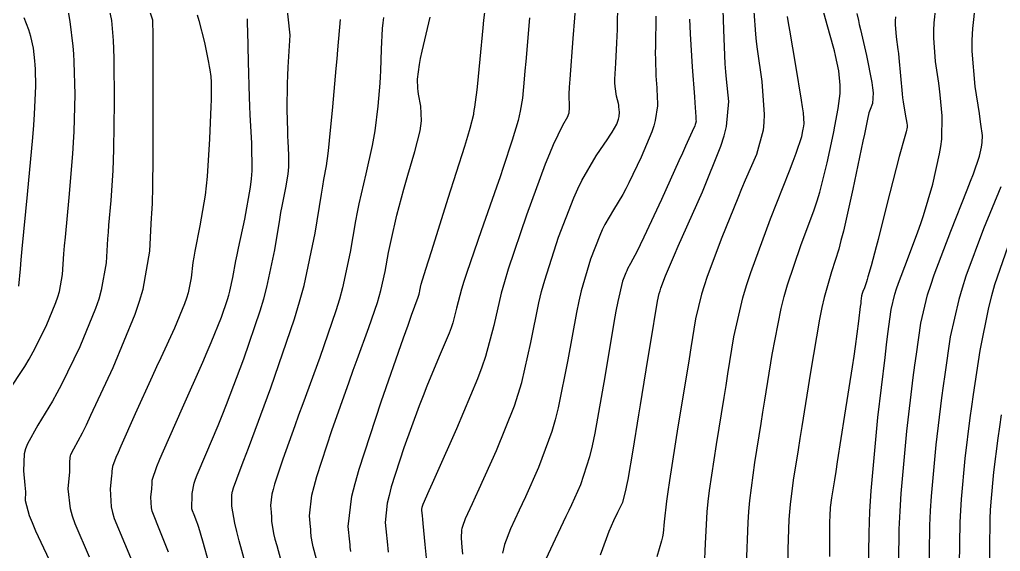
# Model space of a CAD drawing. Header units: metres. Extents: x 837475 to 838479, y 1189012 to 1191015.
# Drawn here: x 837882.5 to 837973.4, y 1189416.1 to 1189465.3 of the extents above; entities that cross this region are included whole.
import ezdxf

# ---------------------------------------------------------------- set-up
doc = ezdxf.new("R2010")
doc.units = ezdxf.units.M
doc.header["$LTSCALE"] = 0.3
doc.layers.add('COTAS 10', color=1, linetype='Continuous')
doc.layers.add('COTAS INT', color=252, linetype='Continuous')

msp = doc.modelspace()

# ---------------------------------------------------------------- linework, layer by layer
at = {"layer": 'COTAS 10'}
for points, elevation in [([(837881.393, 1189430.822), (837882.963, 1189433.227), (837883.358, 1189433.892), (837883.734, 1189434.556), (837884.949, 1189436.949), (837885.849, 1189439.136), (837886.027, 1189439.67), (837886.174, 1189440.173), (837886.449, 1189441.732), (837886.59, 1189443.65), (837886.653, 1189444.379), (837886.726, 1189445.195), (837887.074, 1189448.86), (837887.409, 1189452.897), (837887.474, 1189453.947), (837887.526, 1189454.969), (837887.612, 1189458.415), (837887.548, 1189461.434), (837887.505, 1189462.185), (837887.452, 1189462.9), (837887.167, 1189465.178), (837886.881, 1189466.819)], 1800), ([(837900.053, 1189414.934), (837899.461, 1189417.02), (837899.081, 1189418.3), (837898.99, 1189418.581), (837898.906, 1189418.829), (837898.657, 1189419.461), (837898.496, 1189419.85), (837898.468, 1189419.946), (837898.447, 1189420.037), (837898.429, 1189420.322), (837898.453, 1189420.65), (837898.457, 1189420.767), (837898.461, 1189420.896), (837898.468, 1189421.458), (837898.662, 1189422.4), (837898.785, 1189422.768), (837898.937, 1189423.183), (837899.733, 1189425.069), (837900.876, 1189427.761), (837901.247, 1189428.683), (837901.641, 1189429.683), (837903.259, 1189433.933), (837904.779, 1189438.372), (837905.111, 1189439.49), (837905.405, 1189440.561), (837906.143, 1189444.028), (837906.594, 1189446.827), (837906.705, 1189447.475), (837906.812, 1189448.069), (837907.15, 1189449.759), (837907.377, 1189451.037), (837907.414, 1189451.371), (837907.438, 1189451.697), (837907.432, 1189452.803), (837907.36, 1189454.088), (837907.343, 1189454.526), (837907.327, 1189455.001), (837907.282, 1189457.013), (837907.305, 1189459.435), (837907.331, 1189460.168), (837907.367, 1189460.928), (837907.569, 1189463.895), (837907.185, 1189467.317)], 1810), ([(837936.33, 1189415.775), (837936.867, 1189417.265), (837937.003, 1189417.621), (837937.135, 1189417.952), (837937.571, 1189418.941), (837937.94, 1189419.709), (837938.031, 1189419.9), (837938.116, 1189420.082), (837938.382, 1189420.66), (837938.671, 1189421.711), (837938.77, 1189422.19), (837938.878, 1189422.751), (837939.34, 1189425.458), (837939.869, 1189428.748), (837940.02, 1189429.677), (837940.173, 1189430.613), (837940.74, 1189434.058), (837941.223, 1189436.982), (837941.323, 1189437.59), (837941.409, 1189438.11), (837941.596, 1189439.26), (837941.767, 1189439.972), (837941.843, 1189440.215), (837941.931, 1189440.479), (837942.352, 1189441.601), (837943.182, 1189443.559), (837943.529, 1189444.351), (837943.926, 1189445.25), (837945.779, 1189449.4), (837947.483, 1189453.636), (837947.785, 1189454.59), (837948.014, 1189455.45), (837948.228, 1189457.766), (837947.995, 1189459.817), (837947.942, 1189460.51), (837947.893, 1189461.257), (837947.759, 1189464.408), (837947.677, 1189467.234)], 1830), ([(837963.66, 1189465.597), (837963.644, 1189465.23), (837963.641, 1189464.88), (837963.73, 1189463.753), (837963.893, 1189462.578), (837963.936, 1189462.197), (837963.977, 1189461.793), (837964.121, 1189460.133), (837964.274, 1189458.484), (837964.323, 1189458.087), (837964.374, 1189457.715), (837964.58, 1189456.586), (837964.728, 1189455.75), (837964.743, 1189455.563), (837964.747, 1189455.394), (837964.664, 1189454.946), (837964.336, 1189453.881), (837964.184, 1189453.324), (837964.006, 1189452.653), (837963.144, 1189449.285), (837962.248, 1189445.75), (837962.049, 1189444.974), (837961.871, 1189444.285), (837961.406, 1189442.531), (837961.112, 1189441.503), (837961.042, 1189441.273), (837960.977, 1189441.066), (837960.782, 1189440.512), (837960.645, 1189440.152), (837960.616, 1189440.066), (837960.591, 1189439.987), (837960.534, 1189439.753), (837960.471, 1189439.275), (837960.443, 1189439.042), (837960.409, 1189438.765), (837960.247, 1189437.403), (837959.932, 1189435.066), (837959.801, 1189434.175), (837959.652, 1189433.178), (837958.956, 1189428.694), (837958.273, 1189424.373), (837958.131, 1189423.478), (837958.009, 1189422.714), (837957.74, 1189421.044), (837957.629, 1189420.166), (837957.607, 1189419.901), (837957.589, 1189419.628), (837957.555, 1189418.562), (837957.561, 1189416.507), (837957.568, 1189415.61)], 1840), ([(837929.736, 1189465.52), (837929.395, 1189461.457), (837929.321, 1189460.594), (837929.256, 1189459.843), (837929.097, 1189458.075), (837928.89, 1189456.85), (837928.795, 1189456.441), (837928.684, 1189456.003), (837928.146, 1189454.169), (837927.312, 1189451.649), (837927.015, 1189450.778), (837926.688, 1189449.832), (837925.267, 1189445.789), (837923.938, 1189441.931), (837923.669, 1189441.101), (837923.444, 1189440.375), (837922.989, 1189438.616), (837922.638, 1189437.272), (837922.478, 1189436.808), (837922.29, 1189436.305), (837921.384, 1189434.154), (837920.221, 1189431.391), (837919.871, 1189430.5), (837919.509, 1189429.556), (837918.101, 1189425.694), (837916.931, 1189422.064), (837916.719, 1189421.267), (837916.556, 1189420.56), (837916.372, 1189418.754), (837916.497, 1189417.592), (837916.528, 1189417.29), (837916.557, 1189416.997), (837916.653, 1189416.012)], 1820), ([(837973.506, 1189398.182), (837973.363, 1189399.683), (837973.231, 1189401.154), (837972.844, 1189406.219), (837972.584, 1189410.716), (837972.532, 1189411.829), (837972.489, 1189412.884), (837972.406, 1189416.219), (837972.448, 1189419.124), (837972.483, 1189419.908), (837972.528, 1189420.683), (837972.776, 1189423.412), (837973.19, 1189426.57), (837973.339, 1189427.617), (837973.505, 1189428.739)], 1850)]:
    msp.add_lwpolyline(points, dxfattribs=dict(at, elevation=elevation))
at = {"layer": 'COTAS INT'}
for points, elevation in [([(837963.938, 1189412.003), (837964.025, 1189418.146), (837964.099, 1189419.805), (837964.194, 1189421.445), (837964.719, 1189427.216), (837965.321, 1189432.188), (837965.466, 1189433.324), (837965.602, 1189434.356), (837966.012, 1189437.216), (837966.651, 1189439.853), (837966.931, 1189440.745), (837967.255, 1189441.706), (837968.799, 1189445.763), (837970.324, 1189449.571), (837970.636, 1189450.375), (837970.901, 1189451.072), (837971.463, 1189452.687), (837971.656, 1189453.534), (837971.689, 1189453.746), (837971.713, 1189453.949), (837971.727, 1189454.601), (837971.595, 1189455.657), (837971.527, 1189456.114), (837971.446, 1189456.642), (837971.041, 1189459.147), (837970.781, 1189462.431), (837970.79, 1189463.451), (837970.836, 1189464.519), (837971.297, 1189468.777)], 1844), ([(837934.061, 1189467.458), (837933.752, 1189463.608), (837933.468, 1189459.838), (837933.424, 1189459.081), (837933.395, 1189458.449), (837933.417, 1189457.201), (837933.395, 1189456.683), (837933.339, 1189456.511), (837933.262, 1189456.325), (837932.803, 1189455.551), (837931.926, 1189453.753), (837931.586, 1189452.923), (837931.203, 1189451.949), (837929.468, 1189447.228), (837927.778, 1189442.22), (837927.424, 1189441.063), (837927.118, 1189440.007), (837926.426, 1189437.025), (837925.67, 1189434.137), (837925.326, 1189433.14), (837924.922, 1189432.057), (837922.975, 1189427.435), (837921.08, 1189423.208), (837920.709, 1189422.374), (837920.404, 1189421.687), (837919.859, 1189420.422), (837919.773, 1189420.153), (837919.757, 1189420.094), (837919.745, 1189420.041), (837919.731, 1189419.908), (837919.783, 1189419.367), (837919.811, 1189419.058), (837919.847, 1189418.68), (837920.027, 1189416.738), (837920.33, 1189413.95)], 1822), ([(837961.115, 1189410.597), (837961.217, 1189417.82), (837961.304, 1189419.77), (837961.416, 1189421.699), (837962.033, 1189428.484), (837962.699, 1189434.061), (837962.842, 1189435.227), (837962.968, 1189436.229), (837963.273, 1189438.484), (837963.621, 1189439.92), (837963.773, 1189440.405), (837963.95, 1189440.929), (837964.79, 1189443.137), (837965.756, 1189445.701), (837966.012, 1189446.448), (837966.262, 1189447.212), (837967.124, 1189450.105), (837967.762, 1189452.898), (837967.871, 1189453.598), (837967.951, 1189454.267), (837967.995, 1189456.419), (837967.812, 1189458.374), (837967.749, 1189458.918), (837967.68, 1189459.465), (837967.385, 1189461.45), (837967.211, 1189463.655), (837967.217, 1189464.341), (837967.248, 1189465.058), (837967.557, 1189467.917)], 1842), ([(837923.556, 1189415.839), (837923.529, 1189416.16), (837923.506, 1189416.457), (837923.445, 1189417.33), (837923.476, 1189418.041), (837923.511, 1189418.235), (837923.557, 1189418.429), (837923.818, 1189419.122), (837924.461, 1189420.508), (837924.749, 1189421.139), (837925.084, 1189421.877), (837926.689, 1189425.434), (837928.34, 1189429.556), (837928.704, 1189430.65), (837929.028, 1189431.724), (837929.862, 1189435.434), (837930.603, 1189439.106), (837930.869, 1189440.156), (837931.161, 1189441.222), (837932.435, 1189445.192), (837933.848, 1189448.821), (837934.228, 1189449.672), (837934.604, 1189450.455), (837935.92, 1189452.727), (837936.995, 1189454.293), (837937.219, 1189454.632), (837937.41, 1189454.93), (837937.834, 1189455.665), (837938.003, 1189456.12), (837938.034, 1189456.242), (837938.058, 1189456.363), (837938.089, 1189456.782), (837938.038, 1189457.255), (837938.011, 1189457.408), (837937.978, 1189457.572), (837937.813, 1189458.245), (837937.677, 1189459.163), (837937.663, 1189459.482), (837937.66, 1189459.828), (837937.732, 1189461.31), (837937.849, 1189463.2), (837937.873, 1189463.803), (837937.895, 1189464.44), (837937.944, 1189467.032)], 1824), ([(837949.861, 1189414.821), (837949.998, 1189418.747), (837950.073, 1189419.788), (837950.163, 1189420.809), (837950.622, 1189424.33), (837951.211, 1189427.927), (837951.384, 1189428.995), (837951.561, 1189430.095), (837952.235, 1189434.33), (837953.07, 1189438.58), (837953.349, 1189439.69), (837953.648, 1189440.77), (837954.899, 1189444.428), (837956.118, 1189447.711), (837956.397, 1189448.554), (837956.649, 1189449.368), (837957.35, 1189452.073), (837957.829, 1189454.377), (837957.943, 1189454.94), (837958.049, 1189455.469), (837958.361, 1189457.105), (837958.526, 1189458.505), (837958.538, 1189458.885), (837958.535, 1189459.262), (837958.405, 1189460.595), (837958.113, 1189462.014), (837958.009, 1189462.444), (837957.895, 1189462.892), (837957.399, 1189464.643), (837956.883, 1189466.542)], 1836), ([(837890.733, 1189466.43), (837890.998, 1189465.248), (837891.155, 1189463.395), (837891.184, 1189462.627), (837891.207, 1189461.749), (837891.237, 1189457.661), (837891.185, 1189453.343), (837891.156, 1189452.321), (837891.12, 1189451.373), (837890.936, 1189448.578), (837890.73, 1189446.292), (837890.68, 1189445.666), (837890.634, 1189445.043), (837890.493, 1189442.817), (837890.045, 1189440.282), (837889.806, 1189439.463), (837889.516, 1189438.595), (837888.052, 1189435.036), (837886.367, 1189431.559), (837885.937, 1189430.741), (837885.523, 1189429.986), (837884.164, 1189427.782), (837883.195, 1189426.042), (837883.028, 1189425.579), (837882.905, 1189425.125), (837882.824, 1189423.553), (837882.976, 1189422.208), (837882.998, 1189421.897), (837883.013, 1189421.613), (837882.995, 1189420.807), (837883.369, 1189419.419), (837883.63, 1189418.767), (837883.959, 1189418), (837885.715, 1189414.263)], 1802), ([(837888.95, 1189415.562), (837887.614, 1189418.646), (837887.373, 1189419.361), (837887.188, 1189420.017), (837886.989, 1189421.883), (837887.111, 1189423.157), (837887.13, 1189423.438), (837887.141, 1189423.688), (837887.125, 1189424.335), (837887.149, 1189424.796), (837887.185, 1189424.93), (837887.234, 1189425.065), (837887.518, 1189425.576), (837888.3, 1189427.053), (837888.662, 1189427.799), (837889.088, 1189428.69), (837891.155, 1189433.124), (837893.183, 1189438.053), (837893.584, 1189439.257), (837893.916, 1189440.39), (837894.536, 1189443.903), (837894.678, 1189446.436), (837894.708, 1189446.953), (837894.735, 1189447.389), (837894.798, 1189448.296), (837894.831, 1189449.85), (837894.838, 1189450.694), (837894.845, 1189451.717), (837894.862, 1189456.906), (837894.865, 1189462.063), (837894.863, 1189463.066), (837894.858, 1189463.885), (837894.83, 1189465.306), (837894.587, 1189466.024)], 1804), ([(837890.733, 1189466.43), (837890.998, 1189465.248), (837891.155, 1189463.395), (837891.184, 1189462.627), (837891.207, 1189461.749), (837891.237, 1189457.661), (837891.185, 1189453.343), (837891.156, 1189452.321), (837891.12, 1189451.373), (837890.936, 1189448.578), (837890.73, 1189446.292), (837890.68, 1189445.666), (837890.634, 1189445.043), (837890.493, 1189442.817)], 1802), ([(837898.922, 1189465.774), (837899.095, 1189465.272), (837899.625, 1189463.211), (837899.991, 1189461.359), (837900.061, 1189460.989), (837900.118, 1189460.68), (837900.209, 1189460.081), (837900.217, 1189459.856), (837900.221, 1189459.785), (837900.225, 1189459.709), (837900.247, 1189459.399), (837900.239, 1189458.411), (837900.225, 1189457.907), (837900.206, 1189457.303), (837900.093, 1189454.29), (837899.865, 1189450.826), (837899.773, 1189449.937), (837899.668, 1189449.079), (837899.185, 1189446.235), (837898.718, 1189443.889), (837898.624, 1189443.346), (837898.545, 1189442.847), (837898.385, 1189441.429), (837898.108, 1189440.034), (837897.955, 1189439.55), (837897.768, 1189439.024), (837896.82, 1189436.773), (837895.557, 1189434.017), (837895.173, 1189433.174), (837894.773, 1189432.295), (837893.203, 1189428.832), (837891.862, 1189425.836), (837891.606, 1189425.252), (837891.4, 1189424.774), (837891.073, 1189423.935), (837891.04, 1189423.532), (837891.02, 1189423.328), (837890.994, 1189423.085), (837890.861, 1189421.876), (837890.963, 1189420.213), (837891.086, 1189419.684), (837891.25, 1189419.126), (837892.186, 1189416.862), (837893.452, 1189413.833)], 1806), ([(837910.25, 1189414.441), (837909.775, 1189416.166), (837909.685, 1189416.521), (837909.612, 1189416.823), (837909.498, 1189417.468), (837909.475, 1189417.94), (837909.459, 1189418.133), (837909.439, 1189418.352), (837909.335, 1189419.367), (837909.576, 1189421.304), (837909.774, 1189422.105), (837910.029, 1189423.02), (837911.425, 1189427.282), (837913.027, 1189431.795), (837913.412, 1189432.869), (837913.772, 1189433.867), (837914.86, 1189436.839), (837915.65, 1189439.138), (837915.821, 1189439.712), (837915.973, 1189440.259), (837916.349, 1189442.01), (837916.667, 1189443.766), (837916.781, 1189444.317), (837916.907, 1189444.896), (837917.458, 1189447.219), (837918.094, 1189449.648), (837918.273, 1189450.293), (837918.453, 1189450.926), (837919.116, 1189453.115), (837919.608, 1189455.045), (837919.68, 1189455.516), (837919.724, 1189455.958), (837919.655, 1189457.326), (837919.456, 1189458.432), (837919.419, 1189458.71), (837919.39, 1189458.975), (837919.351, 1189459.829), (837919.539, 1189461.18), (837919.654, 1189461.758), (837919.796, 1189462.424), (837920.533, 1189465.567)], 1816), ([(837913.17, 1189416.063), (837913.133, 1189416.467), (837913.11, 1189416.693), (837913.081, 1189416.969), (837912.928, 1189418.381), (837913.28, 1189421.209), (837913.569, 1189422.378), (837913.942, 1189423.714), (837915.979, 1189429.935), (837918.075, 1189435.872), (837918.484, 1189437.029), (837918.818, 1189437.976), (837919.409, 1189439.636), (837919.5, 1189439.901), (837919.519, 1189439.967), (837919.537, 1189440.03), (837919.58, 1189440.231), (837919.617, 1189440.433), (837919.63, 1189440.497), (837919.644, 1189440.563), (837919.708, 1189440.831), (837920.136, 1189442.227), (837920.381, 1189443.006), (837920.681, 1189443.955), (837922.218, 1189448.796), (837923.736, 1189453.609), (837924.023, 1189454.54), (837924.252, 1189455.296), (837924.598, 1189456.577), (837924.592, 1189456.767), (837924.599, 1189456.837), (837924.609, 1189456.913), (837924.678, 1189457.25), (837924.811, 1189458.163), (837924.862, 1189458.602), (837924.92, 1189459.123), (837925.18, 1189461.677), (837925.456, 1189464.57), (837925.524, 1189465.304), (837925.588, 1189466.008)], 1818), ([(837941.464, 1189465.675), (837941.41, 1189462.883), (837941.407, 1189462.252), (837941.41, 1189461.683), (837941.462, 1189460.139), (837941.538, 1189459.017), (837941.556, 1189458.713), (837941.572, 1189458.413), (837941.618, 1189457.354), (837941.406, 1189455.992), (837941.259, 1189455.501), (837941.075, 1189454.96), (837940.091, 1189452.594), (837938.947, 1189450.213), (837938.661, 1189449.662), (837938.389, 1189449.159), (837937.52, 1189447.736), (837936.72, 1189446.355), (837936.492, 1189445.879), (837936.261, 1189445.362), (837935.402, 1189443.156), (837934.545, 1189440.224), (837934.315, 1189439.25), (837934.089, 1189438.205), (837933.298, 1189433.842), (837932.414, 1189429.375), (837932.129, 1189428.264), (837931.826, 1189427.207), (837930.587, 1189423.842), (837929.361, 1189421.142), (837929.068, 1189420.503), (837928.794, 1189419.911), (837927.968, 1189418.168), (837927.424, 1189416.722), (837927.328, 1189416.317), (837927.255, 1189415.911)], 1826), ([(837950.545, 1189466.097), (837950.688, 1189464.009), (837950.759, 1189463.327), (837950.845, 1189462.6), (837951.269, 1189459.602), (837951.507, 1189456.565), (837951.476, 1189455.814), (837951.402, 1189455.102), (837950.783, 1189452.857), (837949.747, 1189450.466), (837949.41, 1189449.662), (837949.052, 1189448.796), (837947.579, 1189445.158), (837946.224, 1189441.544), (837945.94, 1189440.694), (837945.695, 1189439.909), (837945.142, 1189437.617), (837944.712, 1189434.948), (837944.544, 1189433.926), (837944.356, 1189432.78), (837943.504, 1189427.617), (837942.707, 1189422.64), (837942.554, 1189421.611), (837942.431, 1189420.734), (837942.232, 1189418.828), (837942.123, 1189417.773), (837942.058, 1189417.433), (837941.977, 1189417.071), (837941.557, 1189415.591)], 1832), ([(837945.971, 1189414.643), (837946.046, 1189416.824), (837946.215, 1189419.74), (837946.314, 1189420.699), (837946.435, 1189421.724), (837947.063, 1189425.974), (837947.784, 1189430.353), (837947.964, 1189431.461), (837948.136, 1189432.522), (837948.689, 1189435.974), (837949.511, 1189439.565), (837949.853, 1189440.714), (837950.245, 1189441.93), (837952.074, 1189446.882), (837953.83, 1189451.331), (837954.175, 1189452.231), (837954.46, 1189452.987), (837954.982, 1189454.515), (837955.094, 1189455.054), (837955.121, 1189455.185), (837955.145, 1189455.309), (837955.219, 1189455.691), (837955.136, 1189456.723), (837955.062, 1189457.257), (837954.967, 1189457.897), (837954.439, 1189461.105), (837953.88, 1189464.368), (837953.765, 1189465.044), (837953.667, 1189465.622)], 1834), ([(837960.091, 1189465.9), (837960.23, 1189465.257), (837960.316, 1189464.88), (837960.422, 1189464.415), (837960.976, 1189462.017), (837961.479, 1189459.532), (837961.553, 1189459.013), (837961.599, 1189458.567), (837961.531, 1189457.569), (837961.307, 1189457.029), (837961.254, 1189456.872), (837961.206, 1189456.712), (837961.065, 1189456.109), (837960.789, 1189454.736), (837960.655, 1189454.091), (837960.497, 1189453.332), (837959.717, 1189449.631), (837958.839, 1189445.75), (837958.618, 1189444.877), (837958.407, 1189444.09), (837957.725, 1189441.975), (837957.051, 1189439.61), (837956.845, 1189438.665), (837956.63, 1189437.596), (837955.781, 1189432.687), (837954.985, 1189427.669), (837954.804, 1189426.53), (837954.638, 1189425.501), (837954.181, 1189422.687), (837953.896, 1189420.427), (837953.839, 1189419.746), (837953.792, 1189419.041), (837953.705, 1189416.296), (837953.691, 1189413.448)], 1838), ([(837882.406, 1189440.646), (837882.546, 1189442.256), (837882.625, 1189443.093), (837882.721, 1189444.099), (837883.212, 1189449.142), (837883.698, 1189454.42), (837883.791, 1189455.574), (837883.866, 1189456.594), (837883.987, 1189459.17), (837883.954, 1189460.751), (837883.931, 1189461.145), (837883.903, 1189461.519), (837883.754, 1189462.712), (837883.512, 1189463.791), (837883.424, 1189464.093), (837883.328, 1189464.397), (837882.909, 1189465.508)], 1798), ([(837896.271, 1189416.009), (837895.422, 1189418.161), (837894.873, 1189419.488), (837894.777, 1189419.815), (837894.705, 1189420.125), (837894.645, 1189421.099), (837894.723, 1189421.868), (837894.738, 1189422.048), (837894.751, 1189422.214), (837894.77, 1189422.697), (837895.2, 1189423.96), (837895.47, 1189424.618), (837895.806, 1189425.41), (837897.568, 1189429.383), (837899.456, 1189433.619), (837899.872, 1189434.577), (837900.241, 1189435.441), (837901.19, 1189437.785), (837901.745, 1189439.406), (837901.866, 1189439.814), (837901.973, 1189440.205), (837902.243, 1189441.471), (837902.522, 1189442.999), (837902.635, 1189443.556), (837902.764, 1189444.17), (837903.36, 1189446.869), (837903.883, 1189449.817), (837903.967, 1189450.588), (837904.025, 1189451.34), (837904.01, 1189453.891), (837903.849, 1189456.521), (837903.813, 1189457.322), (837903.781, 1189458.155), (837903.7, 1189461.423), (837903.636, 1189464.313), (837903.615, 1189464.906), (837903.593, 1189465.409)], 1808), ([(837904.009, 1189412.815), (837902.838, 1189417.069), (837902.616, 1189417.944), (837902.437, 1189418.687), (837902.156, 1189420.278), (837902.158, 1189420.887), (837902.157, 1189421.012), (837902.156, 1189421.117), (837902.149, 1189421.338), (837902.168, 1189421.493), (837902.184, 1189421.558), (837902.205, 1189421.631), (837902.317, 1189421.974), (837902.932, 1189423.641), (837903.269, 1189424.549), (837903.679, 1189425.651), (837905.763, 1189431.245), (837907.95, 1189437.613), (837908.426, 1189439.203), (837908.845, 1189440.718), (837909.886, 1189445.567), (837910.452, 1189449.175), (837910.572, 1189449.908), (837910.675, 1189450.526), (837910.911, 1189451.797), (837911.082, 1189452.953), (837911.145, 1189453.498), (837911.213, 1189454.14), (837911.515, 1189457.271), (837911.833, 1189460.803), (837911.912, 1189461.698), (837911.987, 1189462.557), (837912.226, 1189465.359)], 1812), ([(837916.221, 1189465.537), (837916.153, 1189465.033), (837916.097, 1189464.521), (837915.99, 1189462.607), (837915.926, 1189460.601), (837915.897, 1189460.032), (837915.863, 1189459.456), (837915.697, 1189457.324), (837915.404, 1189455.042), (837915.29, 1189454.372), (837915.161, 1189453.685), (837914.573, 1189451.063), (837913.935, 1189448.287), (837913.773, 1189447.501), (837913.619, 1189446.709), (837913.117, 1189443.788), (837912.409, 1189440.489), (837912.124, 1189439.458), (837911.8, 1189438.375), (837910.311, 1189434.042), (837908.725, 1189429.759), (837908.341, 1189428.709), (837907.979, 1189427.718), (837906.871, 1189424.628), (837906.117, 1189422.326), (837905.979, 1189421.831), (837905.872, 1189421.399), (837905.742, 1189420.352), (837905.798, 1189419.734), (837905.808, 1189419.572), (837905.816, 1189419.414), (837905.827, 1189418.873), (837906.024, 1189417.755), (837906.15, 1189417.232), (837906.307, 1189416.617), (837907.129, 1189413.628)], 1814), ([(837944.566, 1189465.39), (837944.591, 1189464.73), (837944.626, 1189464.015), (837944.823, 1189460.975), (837945.03, 1189458.198), (837945.071, 1189457.649), (837945.103, 1189457.195), (837945.159, 1189456.349), (837945.167, 1189456.148), (837945.17, 1189456.1), (837945.173, 1189456.057), (837945.188, 1189455.929), (837945.143, 1189455.719), (837945.11, 1189455.623), (837945.067, 1189455.51), (837944.835, 1189454.968), (837944.218, 1189453.611), (837943.932, 1189452.985), (837943.596, 1189452.251), (837941.968, 1189448.695), (837940.343, 1189445.188), (837940.009, 1189444.485), (837939.725, 1189443.898), (837939.12, 1189442.745), (837938.836, 1189442.255), (837938.755, 1189442.086), (837938.673, 1189441.903), (837938.368, 1189441.12), (837937.928, 1189439.226), (837937.761, 1189438.343), (837937.574, 1189437.303), (837936.734, 1189432.251), (837935.8, 1189427.026), (837935.553, 1189425.877), (837935.312, 1189424.857), (837934.484, 1189422.251), (837933.639, 1189420.406), (837933.386, 1189419.866), (837933.126, 1189419.314), (837932.118, 1189417.214), (837931.271, 1189415.359)], 1828), ([(837973.427, 1189449.852), (837971.824, 1189445.969), (837970.196, 1189441.588), (837969.842, 1189440.479), (837969.53, 1189439.415), (837968.751, 1189435.948), (837968.236, 1189432.484), (837968.091, 1189431.422), (837967.944, 1189430.315), (837967.404, 1189425.948), (837966.972, 1189421.191), (837966.893, 1189419.839), (837966.833, 1189418.472), (837966.761, 1189413.408)], 1846), ([(837974.092, 1189444.314), (837972.857, 1189440.781), (837972.564, 1189439.748), (837972.293, 1189438.692), (837971.489, 1189434.68), (837970.87, 1189430.611), (837970.715, 1189429.52), (837970.567, 1189428.443), (837970.09, 1189424.68), (837969.75, 1189420.937), (837969.688, 1189419.873), (837969.64, 1189418.798), (837969.583, 1189414.814)], 1848)]:
    msp.add_lwpolyline(points, dxfattribs=dict(at, elevation=elevation))

doc.saveas('drawing.dxf')
